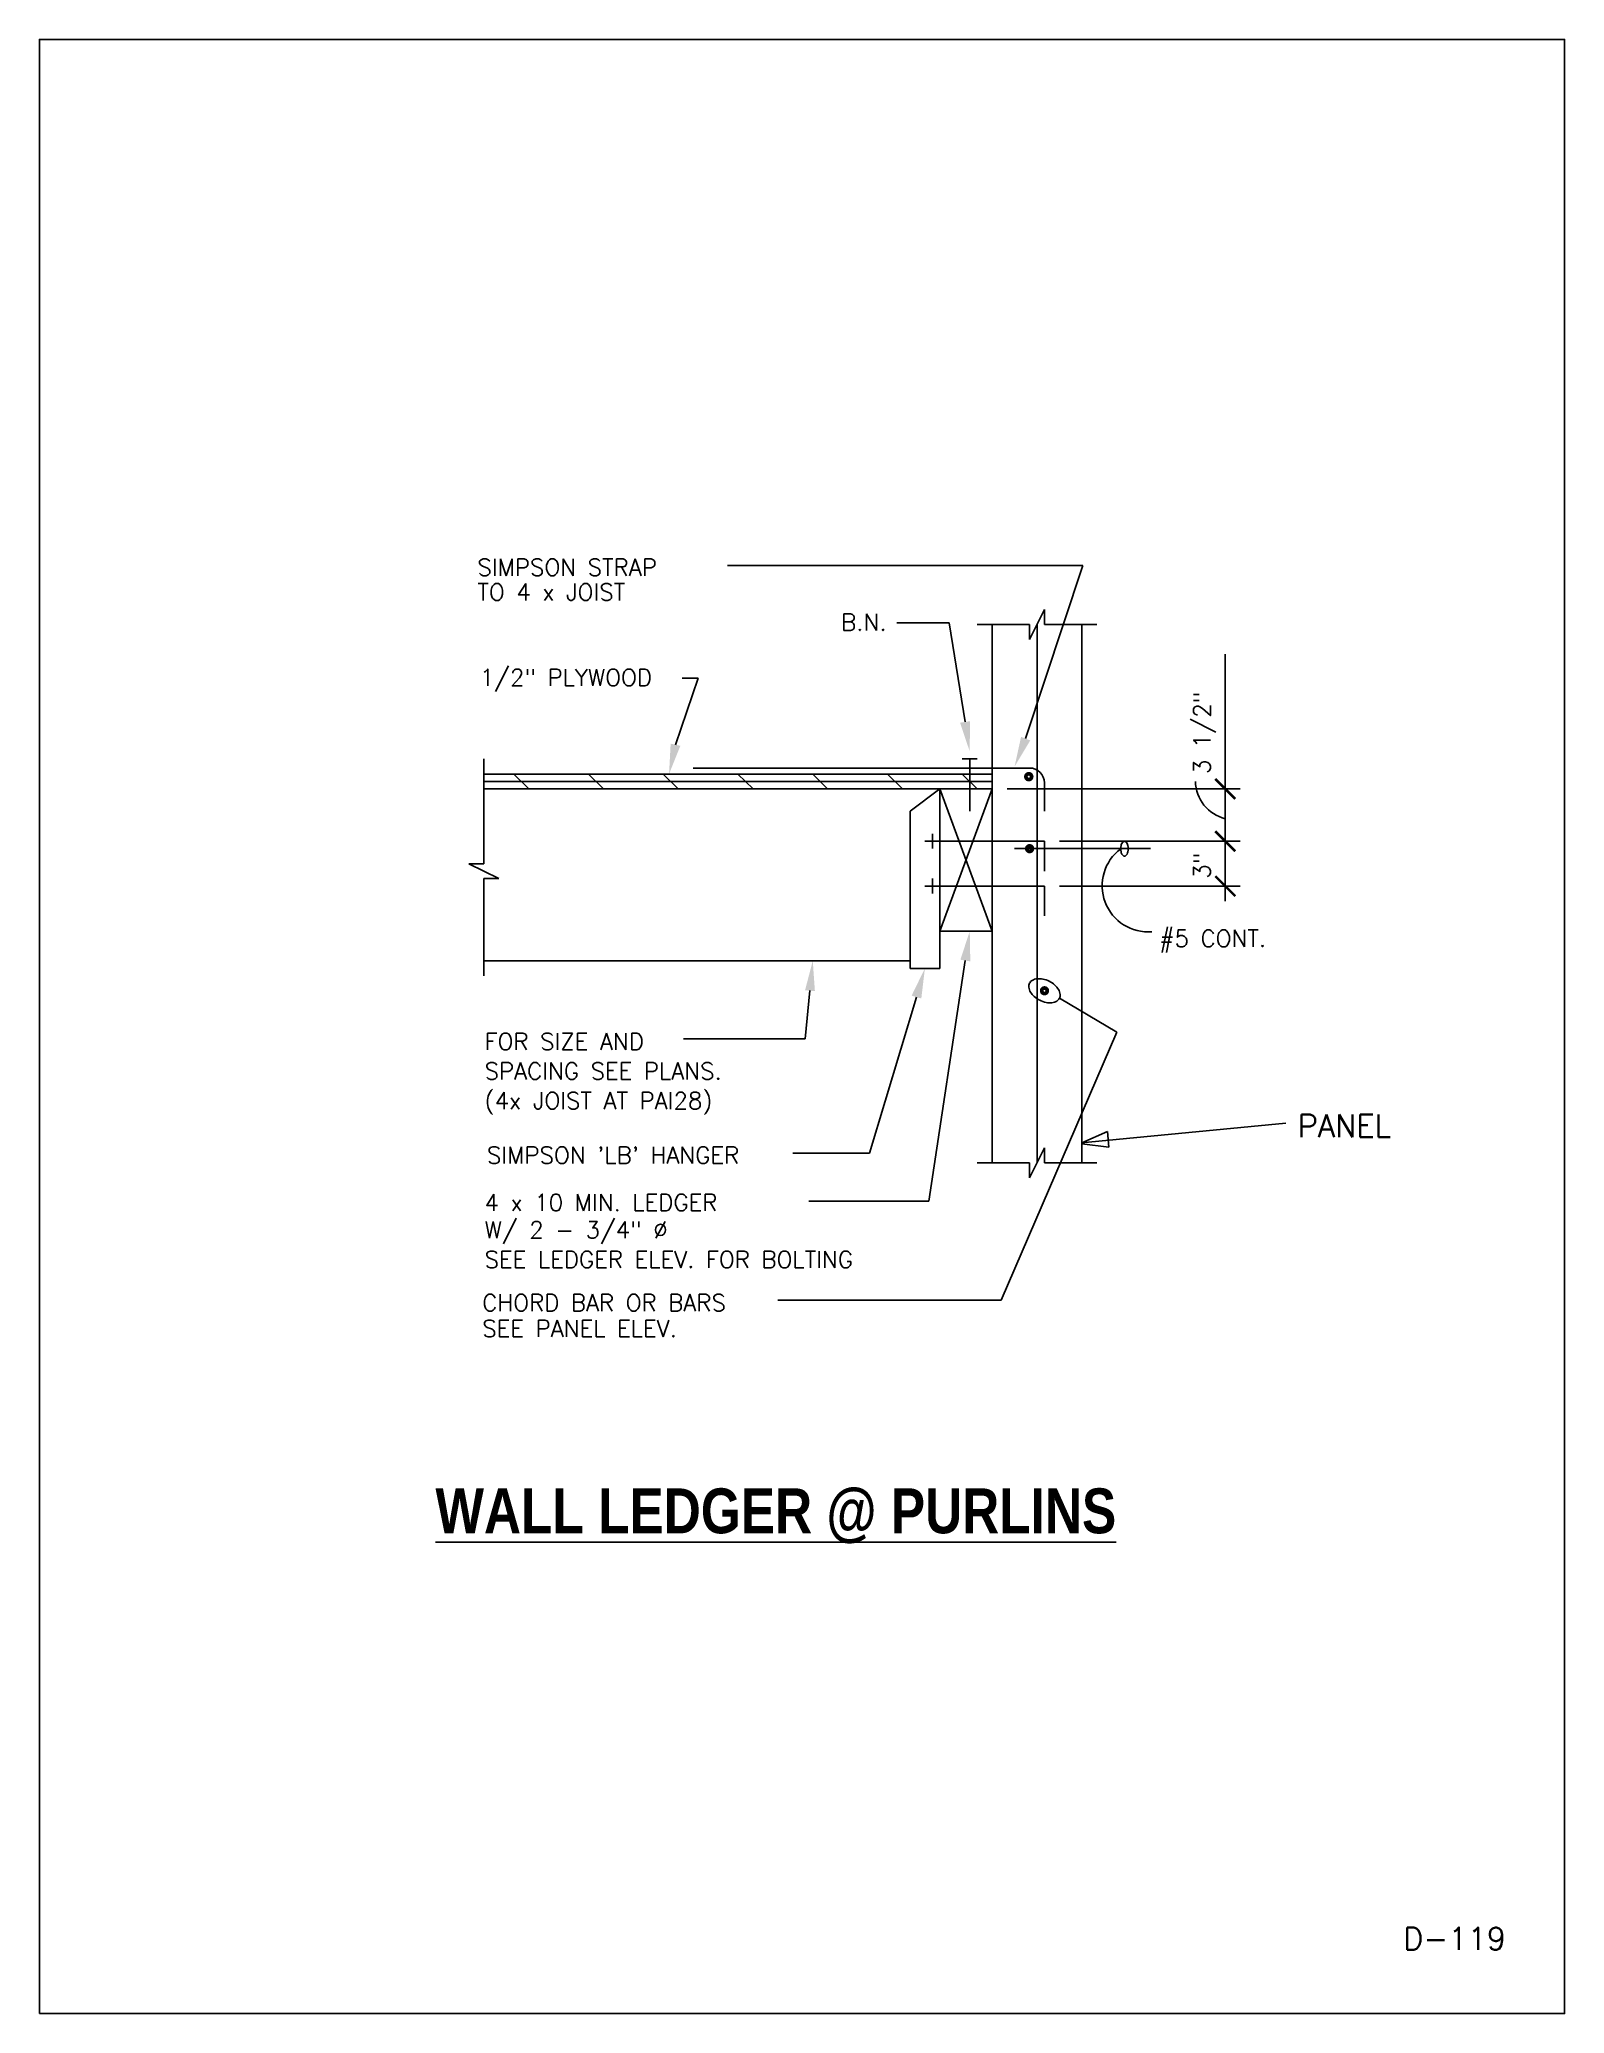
# Model space of a CAD drawing. Extents: x 0 to 8.5, y 0 to 11.
import ezdxf
from ezdxf.enums import TextEntityAlignment as Align

# ---------------------------------------------------------------- set-up
doc = ezdxf.new("R2010")
doc.units = 0
doc.header["$LTSCALE"] = 8
doc.header["$MEASUREMENT"] = 0
doc.layers.get('0').update_dxf_attribs({"linetype": 'CONTINUOUS'})
for name, color, linetype in [('DIM', 7, 'CONTINUOUS'), ('DIMLINES', 7, 'CONTINUOUS'), ('OBJECT1', 5, 'CONTINUOUS'), ('OBJECT2', 1, 'CONTINUOUS'), ('OBJECT3', 5, 'CONTINUOUS'), ('TEXT', 1, 'CONTINUOUS')]:
    doc.layers.add(name, color=color, linetype=linetype)
doc.styles.add('SIMPLEX', font='SIMPLEX', dxfattribs={"width": 0.8, "height": 2})
doc.styles.get("Standard").update_dxf_attribs({"font": 'simplex.shx'})

# ---------------------------------------------------------------- blocks, each defined once
blk = doc.blocks.new('HATCH')
at = {"layer": 'DIM'}
blk.add_trace([(-4.35, -3.65), (-3.65, -4.35), (3.65, 4.35), (4.35, 3.65)], dxfattribs=at)

msp = doc.modelspace()

# ---------------------------------------------------------------- linework, layer by layer
at = {"linetype": 'Continuous'}
msp.add_lwpolyline([(0, 0), (8.5, 0), (8.5, 11), (0, 11)], close=True, dxfattribs=at)
at = {"layer": 'DIMLINES'}
for p, q in [((5.815, 8.069), (3.834, 8.069)), ((5.496, 7.104), (5.815, 8.069)), ((5.07, 7.749), (4.779, 7.749)), ((5.159, 7.197), (5.07, 7.749)), ((6.609, 7.574), (6.609, 6.824)), ((3.545, 7.07), (3.672, 7.441)), ((3.672, 7.441), (3.582, 7.441)), ((5.393, 6.824), (6.693, 6.824)), ((6.609, 6.824), (6.609, 6.532)), ((5.435, 6.491), (6.193, 6.491)), ((6.693, 6.532), (5.685, 6.532)), ((6.609, 6.532), (6.693, 6.532)), ((6.609, 6.532), (6.609, 6.282)), ((6.693, 6.282), (5.685, 6.282)), ((6.609, 6.282), (6.693, 6.282)), ((6.609, 6.282), (6.609, 6.199)), ((5.16, 5.868), (4.956, 4.526)), ((4.294, 5.7), (4.267, 5.432)), ((4.888, 5.664), (4.626, 4.795)), ((5.685, 5.657), (6.005, 5.468)), ((4.267, 5.432), (3.59, 5.432)), ((4.626, 4.795), (4.198, 4.795)), ((4.956, 4.526), (4.289, 4.526))]:
    msp.add_line(p, q, dxfattribs=at)
at = {"layer": 'DIMLINES', "linetype": 'Continuous'}
for p, q in [((6.946, 4.962), (5.808, 4.851)), ((5.81, 4.852), (5.953, 4.914)), ((5.81, 4.846), (5.81, 4.852)), ((5.96, 4.827), (5.81, 4.846)), ((5.953, 4.914), (5.96, 4.827))]:
    msp.add_line(p, q, dxfattribs=at)
at = {"layer": 'DIMLINES'}
for points in [[(6.026, 6.491, 0.051099), (6.028, 6.474, 0.064948), (6.032, 6.461, 0.104203), (6.04, 6.452, 0.174705), (6.047, 6.449, 0.174705), (6.054, 6.452, 0.104203), (6.062, 6.461, 0.064948), (6.066, 6.474, 0.051099), (6.068, 6.491, 0.051099), (6.066, 6.508, 0.064948), (6.062, 6.52, 0.104203), (6.054, 6.53, 0.174705), (6.047, 6.532, 0.174705), (6.04, 6.53, 0.104203), (6.032, 6.52, 0.064948), (6.028, 6.508, 0.051099)], [(5.685, 5.657, 0.145982), (5.689, 5.679, 0.107163), (5.679, 5.707, 0.077084), (5.659, 5.731, 0.064141), (5.628, 5.752, 0.064141), (5.593, 5.764, 0.077084), (5.561, 5.766, 0.107163), (5.533, 5.757, 0.145982), (5.518, 5.741, 0.145982), (5.515, 5.719, 0.107163), (5.524, 5.691, 0.077084), (5.544, 5.667, 0.064141), (5.575, 5.646, 0.064141), (5.611, 5.634, 0.077084), (5.642, 5.632, 0.107163), (5.67, 5.641, 0.145982)]]:
    msp.add_lwpolyline(points, format="xyb", close=True, dxfattribs=at)
at = {"layer": 'DIMLINES', "linetype": 'Continuous'}
msp.add_lwpolyline([(6.005, 5.468), (5.36, 3.975), (4.115, 3.975)], dxfattribs=at)
at = {"layer": 'DIMLINES'}
for centre, radius, start, end in [((6.66, 6.869), 0.217, 180.7848, 256.5348), ((6.18, 6.284), 0.257, 126.65, 274.5983)]:
    msp.add_arc(centre, radius, start, end, dxfattribs=at)
for points in [[(5.186, 7.201), (5.131, 7.193), (5.185, 7.032)], [(3.572, 7.064), (3.518, 7.076), (3.509, 6.907)], [(5.522, 7.094), (5.471, 7.114), (5.435, 6.949)], [(5.133, 5.872), (5.188, 5.863), (5.185, 6.032)], [(4.267, 5.702), (4.322, 5.697), (4.31, 5.866)], [(4.861, 5.672), (4.915, 5.656), (4.935, 5.824)]]:
    msp.add_trace(points, dxfattribs=at)
at = {"layer": 'OBJECT1'}
for p, q in [((5.518, 7.657), (5.602, 7.824)), ((5.602, 7.824), (5.602, 7.741)), ((5.227, 7.741), (5.518, 7.741)), ((5.518, 7.741), (5.518, 7.657)), ((5.602, 7.741), (5.893, 7.741)), ((2.477, 6.991), (2.477, 6.407)), ((5.31, 6.866), (2.477, 6.866)), ((2.643, 6.907), (2.727, 6.824)), ((3.06, 6.907), (3.143, 6.824)), ((3.477, 6.907), (3.56, 6.824)), ((3.893, 6.907), (3.977, 6.824)), ((4.31, 6.907), (4.393, 6.824)), ((4.727, 6.907), (4.81, 6.824)), ((5.018, 6.824), (5.31, 6.032)), ((5.018, 6.032), (5.31, 6.824)), ((5.143, 6.907), (5.227, 6.824)), ((2.477, 6.407), (2.393, 6.407)), ((2.393, 6.407), (2.56, 6.324)), ((2.56, 6.324), (2.477, 6.324)), ((2.477, 6.324), (2.477, 5.782)), ((5.227, 4.741), (5.518, 4.741)), ((5.518, 4.657), (5.602, 4.824)), ((5.518, 4.741), (5.518, 4.657)), ((5.602, 4.824), (5.602, 4.741)), ((5.602, 4.741), (5.893, 4.741))]:
    msp.add_line(p, q, dxfattribs=at)
at = {"layer": 'OBJECT2'}
for p, q in [((5.31, 7.741), (5.31, 4.741)), ((5.81, 4.741), (5.81, 7.741)), ((5.143, 6.991), (5.185, 6.991)), ((5.185, 6.991), (5.227, 6.991)), ((5.227, 6.991), (5.185, 6.991)), ((5.185, 6.991), (5.185, 6.699)), ((5.31, 6.907), (2.477, 6.907)), ((2.477, 6.824), (5.31, 6.824)), ((4.852, 6.699), (5.018, 6.824)), ((5.018, 5.866), (5.018, 6.824)), ((4.852, 5.824), (4.852, 6.699)), ((5.018, 6.032), (5.31, 6.032)), ((2.477, 5.866), (4.852, 5.866)), ((5.018, 5.866), (5.018, 5.824)), ((5.018, 5.824), (4.852, 5.824))]:
    msp.add_line(p, q, dxfattribs=at)
at = {"layer": 'OBJECT3'}
for p, q in [((5.56, 7.741), (5.56, 4.741)), ((5.518, 6.94), (3.643, 6.94)), ((5.602, 6.857), (5.602, 6.699)), ((4.935, 6.532), (5.602, 6.532)), ((4.977, 6.574), (4.977, 6.491)), ((5.602, 6.532), (5.602, 6.366)), ((4.935, 6.282), (5.602, 6.282)), ((4.977, 6.324), (4.977, 6.241)), ((5.602, 6.282), (5.602, 6.116))]:
    msp.add_line(p, q, dxfattribs=at)
at = {"layer": 'OBJECT3', "const_width": 0.0208}
for points in [[(5.498, 6.892, 1), (5.53, 6.892, 1)], [(5.503, 6.491, 1), (5.534, 6.491, 1)], [(5.586, 5.699, 1), (5.617, 5.699, 1)]]:
    msp.add_lwpolyline(points, format="xyb", close=True, dxfattribs=at)
at = {"layer": 'OBJECT3'}
msp.add_arc((5.518, 6.857), 0.0833, 0, 90, dxfattribs=at)

# ---------------------------------------------------------------- block references
at = {"layer": 'DIMLINES', "xscale": 0.01388333333333333, "yscale": 0.01388333333333333, "zscale": 0.01388333333333333, "rotation": 270.0000000008416}
for p in [(6.609, 6.824), (6.609, 6.532), (6.609, 6.282)]:
    msp.add_blockref('HATCH', p, dxfattribs=at)

# ---------------------------------------------------------------- texts
at = {"linetype": 'Continuous'}
msp.add_text('D-119', height=0.125, dxfattribs=at).set_placement((8.174, 0.355), align=Align.RIGHT)
at = {"layer": 'DIMLINES', "color": 1, "linetype": 'Continuous'}
msp.add_text('PANEL', height=0.125, dxfattribs=at).set_placement((7.013, 4.884))
at = {"layer": 'DIMLINES', "linetype": 'Continuous', "insert": (2.207, 2.926), "char_height": 0.25, "width": 5.625, "attachment_point": 1}
msp.add_mtext('{\\fTechnicBold|b0|i0|c2|p2;\\LWALL LEDGER @ PURLINS}', dxfattribs=at)
at = {"layer": 'TEXT', "style": 'SIMPLEX'}
for s, height, p in [('SIMPSON STRAP', 0.09375, (2.441, 8.012)), ('TO 4 x JOIST', 0.09375, (2.441, 7.874)), ('B.N.', 0.0938, (4.468, 7.706)), ('1/2" PLYWOOD', 0.09375, (2.454, 7.398)), ('#5 CONT.', 0.0938, (6.242, 5.944)), ('FOR SIZE AND', 0.09375, (2.481, 5.37)), ('SPACING SEE PLANS.', 0.09375, (2.481, 5.205)), ('(4x JOIST AT PAI28)', 0.09375, (2.481, 5.04)), ("SIMPSON 'LB' HANGER", 0.09375, (2.494, 4.736)), ('4 x 10 MIN. LEDGER', 0.09375, (2.481, 4.472)), ('W/ 2 - 3/4" %%C ', 0.09375, (2.481, 4.32)), ('SEE LEDGER ELEV. FOR BOLTING', 0.09375, (2.481, 4.155)), ('SEE PANEL ELEV.', 0.09375, (2.468, 3.77))]:
    msp.add_text(s, height=height, dxfattribs=at).set_placement(p)
for s, p in [('3 1/2"', (6.526, 6.907)), ('3"', (6.526, 6.324))]:
    msp.add_text(s, height=0.0938, rotation=90, dxfattribs=at).set_placement(p)
at = {"layer": 'TEXT', "color": 1, "style": 'SIMPLEX'}
msp.add_text('CHORD BAR OR BARS', height=0.09375, dxfattribs=at).set_placement((2.468, 3.914))

doc.saveas('drawing.dxf')
